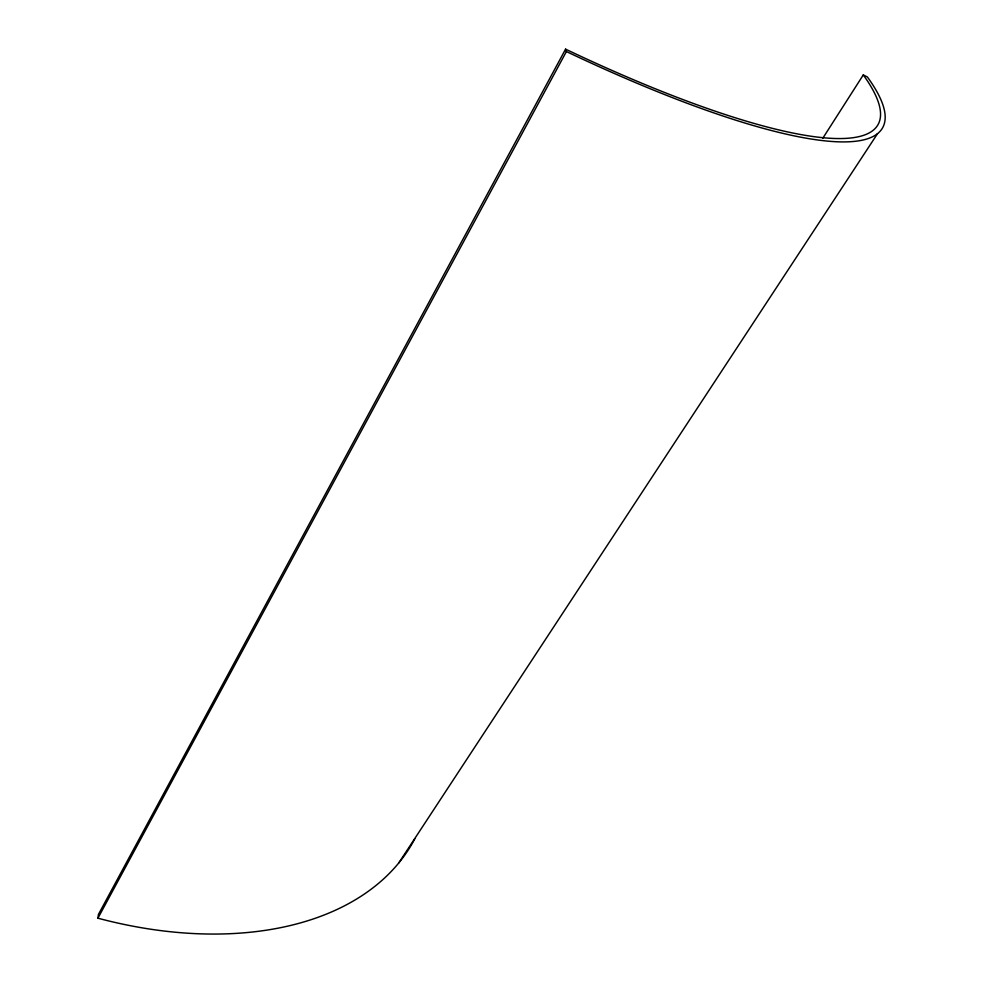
<?xml version="1.0" encoding="UTF-8"?>
<svg xmlns="http://www.w3.org/2000/svg" width="983" height="983" viewBox="0 0 983 983"><rect width="100%" height="100%" fill="white"/><g stroke="black" fill="none" stroke-linecap="round" stroke-linejoin="round"><path stroke-width="1.47" d="M414.814 838.769A340.069 216.702 24 0 1 97.931 918.196L98.447 914.411L565.581 49.15A441.527 90.203 29.1 0 0 863.283 74.929L867.399 76.993A447.437 91.468 29.1 0 1 566.405 51.546L565.581 49.15M97.931 918.196L566.405 51.546M822.783 138.259L863.283 74.929M398.766 862.939L877.512 133.688"/></g></svg>
